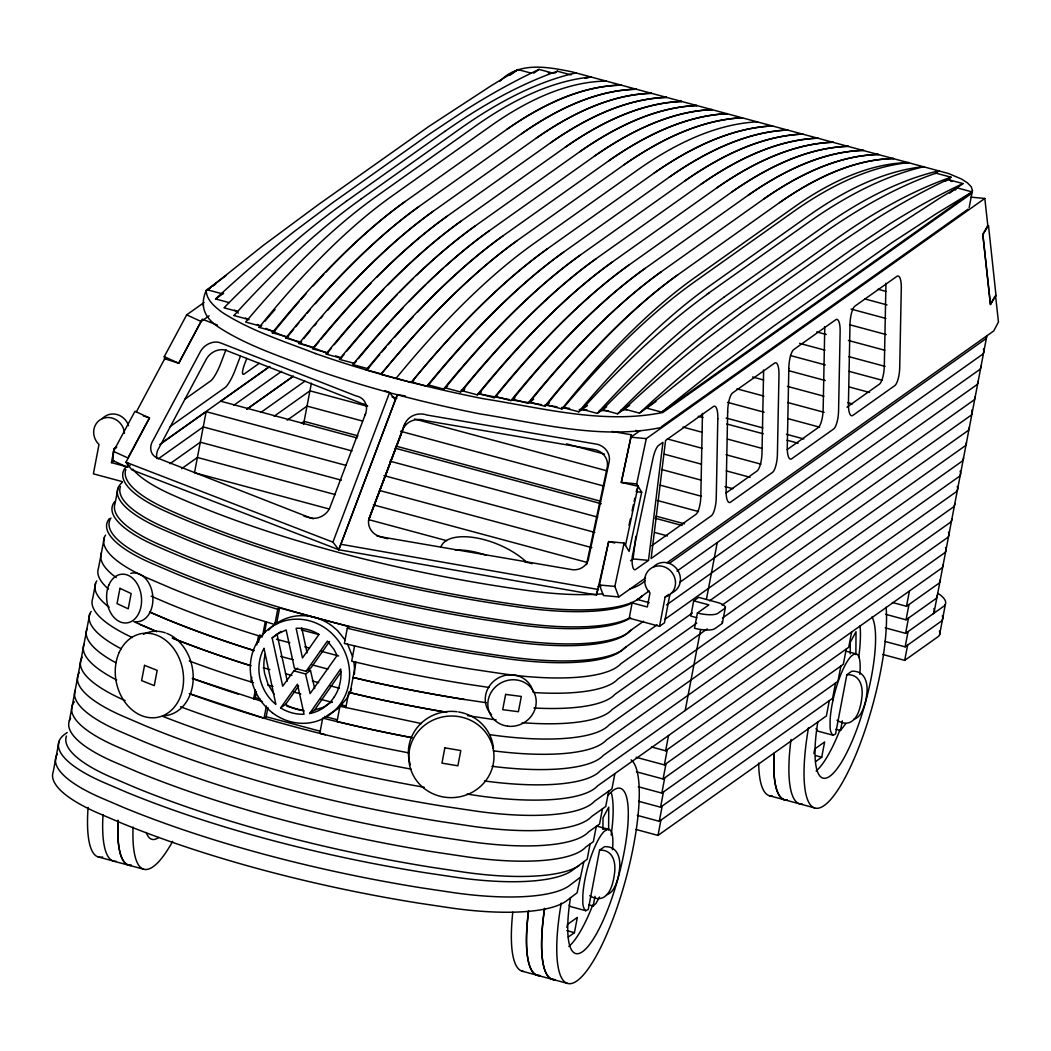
<?xml version="1.0" encoding="UTF-8"?>
<svg xmlns="http://www.w3.org/2000/svg" width="1051" height="1051" viewBox="0 0 1051 1051"><rect width="100%" height="100%" fill="white"/><g stroke="black" fill="none" stroke-linecap="round" stroke-linejoin="round"><path stroke-width="1.5" d="M602.932 829.292L602.998 817.823L608.726 807.155L608.608 830.106M850.22 653.84L850.285 642.371L856.013 631.704L855.895 654.642M113.495 451.339L127.907 457.973L149.387 417.917L134.975 411.283L113.495 451.339L113.035 460.653L127.447 467.301L130.127 465.396M127.447 467.301L127.67 462.637M635.855 536.299L633.083 558.935L648.506 560.38L662.945 442.34L658.254 445.663A24.344 7.107 -84.7 0 0 652.513 460.601L632.308 556.373A12.717 3.718 -84.7 0 0 635.224 569.747L648.533 560.354M126.58 466.723L111.445 462.637L114.139 448.554L116.595 446.806M59.04 741.27L53.22 771.815A139.862 39.018 10.8 0 0 97.323 812.751L121.377 823.051A441.446 123.164 10.8 0 0 418.758 903.151L450.616 907.906A139.862 39.018 10.8 0 0 565.858 901.351L577.091 892.811L583.883 861.597M69.366 720.75L89.755 613.876L91.174 611.419M95.588 583.331L92.672 598.61A139.862 39.018 10.8 0 0 132.373 637.563M104.325 537.534L98.492 568.065A139.862 39.018 10.8 0 0 108.516 589.072M117.988 488.229L115.084 503.495A139.862 39.018 10.8 0 0 159.187 544.431L183.229 554.731A441.446 123.164 10.8 0 0 480.609 634.83L512.468 639.586A139.862 39.018 10.8 0 0 631.533 629.759M659.962 427.744C600.095 439.883 539.137 423.198 480.123 413.923A382.354 106.677 10.8 0 1 312.581 368.796C280.775 356.447 247.524 345.963 218.726 327.255C205.037 318.282 199.27 306.537 206.193 290.378L226.385 275.323M351.98 450.932L206.154 411.65L194.501 472.727L329.239 509.026M256.799 644.894L258.546 635.724M251.846 677.304L250.966 681.889L252.398 680.877M258.467 642.384L259.925 634.751M262.684 635.382L265.299 621.64M303.542 424.42L311.398 383.195M264.497 632.768L266.534 622.074M255.393 689.706L253.646 698.862L255.288 697.706L256.444 691.597M105.586 535.051A139.862 39.018 10.8 0 0 148.427 578.47L172.469 588.77A441.446 123.164 10.8 0 0 252.976 617.857L274.81 624.544L277.727 609.278L279.605 607.938L349.392 626.738L347.29 628.235L344.373 643.501L374.222 650.516A441.446 123.164 10.8 0 0 469.85 668.87L501.708 673.625A139.862 39.018 10.8 0 0 620.786 663.798L692.333 613.022M279.605 607.938L276.689 623.204L274.81 624.544M189.469 693.647L264.051 718.214L266.389 705.996M264.051 718.214L266.192 716.703L267.939 707.533M341.798 704.958L339.946 706.272L337.029 721.538L359.652 726.858A441.446 123.164 10.8 0 0 412.11 737.684M354.594 645.905L351.678 661.171L371.305 665.782A441.446 123.164 10.8 0 0 466.946 684.135L489.096 687.446M345.818 707.651L348.735 692.386L350.39 691.216M355.961 662.183L350.128 692.714L366.72 696.603A437.137 121.955 10.8 0 0 445.598 712.131M566.896 927.468L567.474 924.42L577.341 917.418L574.424 932.684L568.263 937.058M120.458 486.482A139.862 39.018 10.8 0 0 164.56 527.418A441.446 123.164 10.8 0 0 517.841 622.573A139.862 39.018 10.8 0 0 627.867 618.908L629.221 618.159L632.137 602.893L630.784 603.642A139.862 39.018 10.8 0 1 520.757 607.307A441.446 123.164 10.8 0 1 167.477 512.152A139.862 39.018 10.8 0 1 125.503 467.537L126.422 466.67M590.071 844.006L587.167 859.271L571.678 870.806A139.862 39.018 10.8 0 1 456.436 877.375L424.578 872.619A441.446 123.164 10.8 0 1 127.197 792.52L103.156 782.22A139.862 39.018 10.8 0 1 64.742 734.268L67.211 732.508M596.272 826.401L593.355 841.667L585.827 847.014A139.862 39.018 10.8 0 1 466.762 856.841L434.904 852.085A441.446 123.164 10.8 0 1 137.523 771.986L113.482 761.686A139.862 39.018 10.8 0 1 70.627 718.267M602.473 808.81L599.556 824.076L588.744 831.748A139.862 39.018 10.8 0 1 469.679 841.575L437.82 836.819A441.446 123.164 10.8 0 1 140.44 756.72L116.385 746.42A139.862 39.018 10.8 0 1 74.411 701.805M608.66 791.206L605.744 806.472L591.66 816.482A139.862 39.018 10.8 0 1 472.582 826.309L440.724 821.554A441.446 123.164 10.8 0 1 143.343 741.454L119.302 731.154A139.862 39.018 10.8 0 1 75.199 690.218M606.427 894.821C613.311 892.877 615.794 884.929 617.752 878.833A58.409 54.179 54.6 0 0 619.381 870.281C621.023 859.784 618.395 845.897 604.496 846.686L599.556 850.193L588.258 909.47L585.827 910.705L570.273 906.501L569.143 905.082M614.861 773.615L611.945 788.881L594.564 801.204A139.862 39.018 10.8 0 1 475.499 811.044L443.64 806.288A441.446 123.164 10.8 0 1 146.26 726.188L122.218 715.889A139.862 39.018 10.8 0 1 79.364 672.456M588.639 904.753L593.184 905.975L595.024 896.306M629.26 618.172L659.542 626.33L665.138 596.981A16.185 15.016 54.6 0 0 673.56 575.028A16.185 15.016 54.6 0 0 650.372 568.775A16.185 15.016 54.6 0 0 650.004 592.895L647.311 606.979L630.666 602.499M669.776 595.024L664.468 622.823L659.542 626.33M721.984 621.535A14.097 3.928 10.8 0 1 721.761 623.755L714.89 628.629A17.341 4.835 10.8 0 1 694.488 628.288L697.404 613.022A17.341 4.835 10.8 0 0 717.807 613.364L724.678 608.49A14.097 3.928 10.8 0 0 719.278 602.985L698.652 597.323L693.713 600.817L690.809 616.083L696.866 617.712M651.515 746.985L665.638 750.782L668.554 735.516M636.131 757.285L664.363 764.892L667.28 749.613M636.433 771.802L663.089 778.988L666.006 763.722M638.299 786.752L661.828 793.098L664.731 777.832M638.588 801.282L660.553 807.194L663.47 791.928M637.313 815.392L659.279 821.304L662.196 806.038M636.052 829.489L658.005 835.4L660.921 820.135M685.199 710.502L700.636 629.575M706.469 599.044L717.242 542.552M722.444 622.744L725.361 607.478M813.894 753.541L814.761 748.956L824.628 741.953L821.724 757.232L815.55 761.607M829.305 700.662L826.388 715.941L658.005 835.4M835.492 683.071L832.589 698.337L659.279 821.304M840.866 666.058L837.962 681.324L660.553 807.194M846.239 649.045L843.336 664.311L661.828 793.098M851.625 632.032L848.709 647.298L663.089 778.988M853.714 719.37C860.611 717.413 863.081 709.478 865.039 703.369A58.409 54.179 54.6 0 0 866.668 694.829C868.31 684.319 865.682 670.446 851.783 671.234L846.843 674.729L835.545 734.018L833.115 735.253L817.98 731.181L815.996 728.593M835.926 729.289L840.472 730.524L842.324 720.855M499.816 81.334C518.668 61.181 548.096 66.988 571.915 71.836L948.37 173.468L961.35 178.946L967.511 182.9L971.295 186.855L972.464 190.586L969.14 207.559M892.391 602.486L906.501 606.282L909.417 591.017M885.665 614.31L906.054 619.814L908.97 604.535M885.205 627.841L905.607 633.333L908.511 618.067M884.758 641.36L905.147 646.851L908.064 631.585M882.735 654.458L904.701 660.37L907.617 645.104M934.116 612.194L986.547 337.371M939.594 634.712L945.414 604.167M833.036 699.979L832.182 704.131A43.958 10.93 -74.9 0 0 830.106 720.303C830.316 725.137 829.016 731.798 833.115 735.253M645.603 577.945L618.829 596.942L603.419 595.51L599.438 584.987L608.66 541.607L624.071 543.039L629.089 551.447L641.675 492.236L636.696 483.88L646.312 438.622L984.813 198.442L987.782 225.282L982.816 234.662L990.528 304.567L994.785 296.513M640.269 430.542L630.902 437.19L621.286 482.422L638.088 486.271L625.476 545.443M618.829 596.942L614.848 586.419L624.071 543.039M143.343 415.933L149.597 417.917L125.949 462.256L131.822 469.85L338.79 549.739L596.521 595.024L597.888 588.626M596.521 595.024L608.674 541.567L614.782 542.973M612.076 431.449L631.441 434.786L621.286 482.409L636.696 483.88M629.01 525.342L630.377 518.944M632.085 510.957L633.451 504.559M634.134 501.366L634.817 498.161M203.277 305.644L203.474 304.79M956.515 187.722L955.477 190.047M972.464 190.586L970.966 193.883L662.866 412.478C603.011 424.617 542.053 407.933 483.026 398.657A382.59 106.742 10.8 0 1 315.313 353.478M404.701 424.223L368.756 519.43A15.437 14.399 19.3 0 0 382.446 537.1L570.719 569.419A15.45 14.412 19.3 0 0 588.81 557.201L609.186 461.639A15.476 14.438 19.3 0 0 595.483 443.969L426.969 415.04A18.025 16.816 19.3 0 0 404.701 424.223L368.756 519.43M125.949 462.256L332.917 542.145L338.79 549.739L397.357 394.611L405.423 395.991M338.764 549.726L397.357 394.611M630.482 437.531L631.441 434.786M636.17 491.763L638.088 486.271M365.577 413.674L329.423 508.829A15.437 12.428 -37.7 0 1 308.652 517.223L157.965 458.249A15.45 12.441 -37.7 0 1 153.315 439.896L200.426 351.546A15.476 12.454 -37.7 0 1 221.209 343.151L356.066 395.951A18.025 14.517 -37.7 0 1 365.577 413.674L364.658 415.841M332.917 542.145L389.606 392.522L385.034 390.736M368.559 520.35L402.06 431.922A18.025 16.816 19.3 0 1 425.051 420.545L593.565 449.46A15.476 14.438 19.3 0 1 607.268 467.13L586.892 562.692A15.45 14.412 19.3 0 1 586.55 564.663M225.965 349.72L220.776 363.318A15.45 3.048 -65.3 0 1 210.397 381.119L185.094 399.065M240.377 356.368L235.188 369.952A15.45 3.048 -65.3 0 1 224.809 387.766L170.223 426.496M246.788 358.417L245.054 362.95A15.437 3.035 -65.3 0 0 244.515 373.775L259.229 363.344M599.569 896.976L595.825 903.624L593.184 905.975M136.288 412.031L164.692 358.759L178.775 363.212L202.265 319.176L217.491 325.14M164.692 359.547L164.284 356.631L186.684 314.853L204.078 302.504M209.123 315.799L201.096 321.488L178.696 363.278L164.284 356.631M845.819 723.6L840.472 730.524M334.1 697.194C328.49 705.536 319.609 711.75 309.651 713.498L340.642 669.027L340.892 670.945A45.167 41.895 54.6 0 1 334.1 697.194M309.651 713.498L314.591 710.003L341.023 672.062M306.077 671.326L327.373 641.071L334.034 649.479L337.095 655.469L310.098 693.568L305.565 673.98L293.886 670.84L282.693 686.185L272.156 637.97L277.096 634.134L286.161 629.969L294.398 668.186L306.077 671.326L311.004 667.832L329.528 641.517M280.67 707.862L297.472 684.214L304.054 714.168L302.701 714.26A42.027 38.979 54.6 0 1 281.865 708.65L280.67 707.862L285.609 704.367L298.668 685.961M268.622 630.035C275.533 622.547 285.084 617.738 295.108 616.149A50.96 47.269 54.6 0 1 332.418 626.199L337.581 630.653L345.359 640.256M272.156 637.97L280.972 631.428M637.458 599.504L649.176 590.846M580.007 877.546L568.762 886.085A139.862 39.018 10.8 0 1 453.52 892.641L421.661 887.885A441.446 123.164 10.8 0 1 124.281 807.785L100.239 797.486A139.862 39.018 10.8 0 1 57.398 754.053M222.681 293.912L207.546 289.84L263.197 245.461L318.768 204.328L428.729 126.527L491.632 85.433L517.972 69.576L531.596 73.255M661.71 412.163L717.36 367.797L772.932 326.664L891.971 242.663L936.927 213.3L972.136 191.913L957.001 187.84L939.489 198.284L867.745 244.791L757.797 322.578L702.226 363.712L646.575 408.09L661.71 412.163L972.136 191.913M718.043 345.753L756.773 316.719L852.348 248.916L890.092 223.705A4388.253 1090.662 -74.9 0 1 962.979 183.57L947.831 179.511A4388.253 1090.662 -74.9 0 0 874.957 219.646M331.985 701.687L323.091 707.376L314.591 710.003M207.546 289.84L210.226 287.935M212.906 286.043L215.573 284.138M509.945 75.278L517.972 69.576M346.265 201.293L444.77 131.401M229.21 302.622L215.586 298.957L223.613 293.255M533.737 73.215L539.084 69.419L552.721 73.084M360.703 199.27L461.731 127.591A2496.164 620.405 -74.9 0 1 575.948 72.861M554.757 73.123L557.424 71.232L571.048 74.897M261.765 325.455L259.098 327.36L274.232 331.433A1866.747 463.964 -74.9 0 1 298.957 301.86M287.435 336.885L272.301 332.812L274.968 330.907M300.901 342.153L285.754 338.08L288.434 336.175M111.445 462.637L113.915 460.89M459.944 221.945L565.701 146.904M318.913 341.72A1925.563 478.586 -74.9 0 0 314.091 347.618L298.957 343.532L301.624 341.641M162.261 442.602L269.371 366.589M159.818 444.52L206.154 411.65M269.897 366.431L220.841 401.232L357.156 437.965M158.228 458.853L203.237 426.929L345.897 465.357M233.834 405.226L281.563 371.358M169.999 463.714L200.334 442.195L341.404 480.202M181.626 468.667L197.417 457.461L335.322 494.614M261.147 412.242L304.895 381.198M274.14 416.222L309.94 390.827L367.009 406.198M287.146 420.203L307.037 406.093L362.516 421.044M517.25 240.561A2016.002 501.064 -74.9 0 0 381.408 373.946L366.274 369.86L368.954 367.968M301.466 423.251L304.12 421.359L358.01 435.876M578.878 256.102L685.646 180.352A1964.95 488.373 -74.9 0 1 803.017 134.081A1982.987 492.853 -74.9 0 0 685.055 180.772M623.729 165.007A2006.845 498.791 -74.9 0 1 742.466 117.765A2001.104 497.359 -74.9 0 0 623.913 164.876L516.908 240.797A2021.796 502.496 -74.9 0 0 380.882 374.314L411.164 382.472L413.831 380.567M547.518 248.719A2016.002 501.064 -74.9 0 0 411.69 382.091L426.824 386.177L429.504 384.272M563.743 252.017A1997.741 496.519 -74.9 0 0 428.506 384.981L443.64 389.067L447.647 386.216M579.968 255.327A1979.572 492.013 -74.9 0 0 445.322 387.885L460.456 391.957L464.805 388.87M596.193 258.638A1961.481 487.506 -74.9 0 0 462.125 390.775L477.272 394.848L481.279 391.997M660.159 272.524L764.366 198.586A1873.276 465.593 -74.9 0 1 878.702 154.484A1890.867 469.955 -74.9 0 0 763.788 198.994M612.418 261.935A1943.483 483.04 -74.9 0 0 478.941 393.665L494.088 397.725L496.755 395.833M628.629 265.246A1925.563 478.586 -74.9 0 0 495.757 396.555L510.904 400.615L514.911 397.777M645.025 268.439A1904.911 473.449 -74.9 0 0 512.835 399.249L527.983 403.321L533.658 399.288M661.25 271.736A1887.189 469.048 -74.9 0 0 529.651 402.139L544.786 406.212L549.397 402.94M706.679 294.49L809.927 221.38A2496.164 620.405 -74.9 0 1 924.144 166.649A2051.342 509.84 -74.9 0 0 810.15 214.64L708.098 287.028A2066.686 513.663 -74.9 0 0 578.681 411.782L563.546 407.722A2066.686 513.663 -74.9 0 1 692.964 282.982L795.016 210.542A2051.342 509.84 -74.9 0 1 908.997 162.603A1852.992 460.548 -74.9 0 0 795.331 206.246L692.78 279.027A1866.747 463.964 -74.9 0 0 561.865 408.931L546.73 404.832A1866.747 463.964 -74.9 0 1 677.645 274.928M561.865 408.905L564.545 407.013M724.034 297.131L825.061 225.453A2496.164 620.405 -74.9 0 1 939.279 170.722L935.259 173.625M578.681 411.795L587.496 405.541M739.865 307.312L838.37 237.421A3147.981 782.404 -74.9 0 1 951.05 177.185L935.902 173.165A3147.981 782.404 -74.9 0 0 823.209 233.427L724.73 303.227A3171.971 788.368 -74.9 0 0 602.473 409.693L617.594 413.831L629.68 405.252M582.162 409.338L597.296 413.411L606.65 406.776M945.164 181.416L951.037 177.251M874.957 219.62L837.2 244.83L741.638 312.646L702.896 341.68A4422.214 1099.11 -74.9 0 0 624.333 409.023L639.468 413.122L655.942 401.443M949.605 193.082L962.979 183.597M293.886 670.84L297.591 668.213M305.565 673.98L310.505 670.485L314.683 688.563M661.289 426.798L968.063 209.149M630.534 560.748L633.188 558.869M651.673 545.745L695.617 514.57A15.45 4.519 -84.7 0 0 700.846 495.363L702.396 417.47A15.476 4.519 -84.7 0 0 702.357 413.424M726.018 492.998L756.773 471.176A15.45 4.519 -84.7 0 0 762.014 451.969L763.552 374.077A15.476 4.519 -84.7 0 0 763.512 370.018M787.186 449.605L817.928 427.783A15.45 4.519 -84.7 0 0 823.169 408.576L824.707 330.684A15.476 4.519 -84.7 0 0 824.667 326.625M847.001 407.157L879.096 384.39A15.45 4.519 -84.7 0 0 884.325 365.183L885.875 287.278A15.476 4.519 -84.7 0 0 885.835 283.231M667.03 562.745L993.734 330.934L998.45 322.013L995.494 295.173M669.237 563.415L985.549 338.974A54.205 15.121 10.8 0 0 986.797 335.611M677.002 571.1L982.646 354.24A54.205 15.121 10.8 0 0 983.421 348.998M679.629 582.438L979.729 369.518A54.205 15.121 10.8 0 0 980.977 366.155M665.138 596.981L668.83 594.354M643.514 621.259L629.076 631.506A139.862 39.018 10.8 0 1 509.998 641.346A441.446 123.164 10.8 0 1 156.717 546.178A139.862 39.018 10.8 0 1 114.743 501.577M666.518 604.942L976.813 384.771A54.205 15.121 10.8 0 0 978.061 381.408M657.111 624.82L623.69 648.533A139.862 39.018 10.8 0 1 504.625 658.36L472.766 653.604A441.446 123.164 10.8 0 1 377.125 635.251L347.29 628.235M664.679 619.446L973.909 400.05A54.205 15.121 10.8 0 0 975.157 396.687M709.596 600.778L970.993 415.316A54.205 15.121 10.8 0 0 971.768 410.074M697.404 613.022L708.86 604.89L693.713 600.817M696.734 623.112L617.87 679.064A139.862 39.018 10.8 0 1 533.947 692.556M722.129 605.087L968.076 430.582A54.205 15.121 10.8 0 0 969.324 427.218M707.192 628.892L614.953 694.33A139.862 39.018 10.8 0 1 533.961 707.993M722.431 618.067L965.16 445.847A54.205 15.121 10.8 0 0 966.421 442.484M665.638 750.782L944.783 552.721A54.205 15.121 10.8 0 0 945.558 547.479M664.363 764.892L941.867 568A54.205 15.121 10.8 0 0 943.115 564.637M906.501 606.282L938.95 583.266A54.205 15.121 10.8 0 0 940.198 579.902M906.054 619.814L936.047 598.531A54.205 15.121 10.8 0 0 937.295 595.168M905.607 633.333L944.429 605.783A54.205 15.121 10.8 0 0 939.502 594.406L937.728 593.263M905.147 646.851L941.512 621.049A54.205 15.121 10.8 0 0 942.287 615.807M904.701 660.37L938.609 636.315A54.205 15.121 10.8 0 0 939.384 631.073M326.927 715.731L337.699 708.847L346.239 699.165A54.652 50.684 54.6 0 0 349.471 693.476M598.098 586.511L600.922 586.261M620.983 410.1L627.092 409.614M599.306 410.586L608.135 410.665M548.228 72.795L550.54 72.874M549.791 72.847L553.496 73.136M579.298 409.43L587.141 410.074M970.94 197.154L984.813 198.442M630.902 437.19L646.312 438.622M637.051 491.802L641.675 492.236M599.438 584.987L614.848 586.419M569.642 408.419L561.668 407.42M541.528 404.648L512.047 399.997M544.654 405.082L557.017 406.79M486.179 702.712L464.03 699.401A441.446 123.164 10.8 0 1 368.389 681.061L353.044 677.448L369.624 681.337A437.137 121.955 10.8 0 0 464.345 699.467M467.511 715.639L492.972 719.436A139.862 39.018 10.8 0 0 496.098 719.869M467.091 794.083L478.415 795.778A139.862 39.018 10.8 0 0 597.48 785.938L947.687 537.455A54.205 15.121 10.8 0 0 948.462 532.213M340.682 544.234L598.453 589.519M508.934 399.498L478.1 393.744M421.425 723.561L339.946 706.272M461.284 390.249L464.332 390.893M348.735 692.386L365.485 696.327A441.446 123.164 10.8 0 0 446.728 712.302M325.35 734.741L319.806 733.322L322.71 718.043L328.267 719.475A441.302 123.125 10.8 0 0 412.018 737.671M877.992 289.235L885.888 291.363M864.789 298.918L886.991 304.895M851.06 309.073L885.901 318.453M849.733 324.759L886.216 334.586M816.732 331.932L826.244 334.481M848.407 340.458L884.824 350.272M799.575 343.362L824.904 350.18M848.656 356.578L885.073 366.392M790.418 355.54L825.298 364.933M849.063 371.345L882.354 380.304M788.749 370.688L825.219 380.515M848.985 386.913L869.597 392.47M752.555 376.994L763.657 379.976M787.435 386.387L823.892 396.201M847.658 402.612L852.414 403.886M736.961 388.844L763.906 396.096M787.685 402.507L824.142 412.32M727.528 402.349L764.169 412.228M787.725 418.574L819.649 427.166M726.188 418.048L762.842 427.915M786.398 434.26L803.818 438.95M698.232 416.301L702.988 417.575M726.767 423.987L763.223 433.8M787.002 440.211L798.09 443.194M683.005 427.1L702.015 432.224M727.384 439.055L762.251 448.449M237.618 311.477L223.994 307.812A3171.971 788.368 -74.9 0 1 346.239 201.372M233.966 315.55L249.1 319.622M260.766 326.165L245.632 322.092A2066.686 513.663 -74.9 0 1 375.049 197.338L477.101 124.911A2051.342 509.84 -74.9 0 1 591.082 76.973M529.494 401.81L532.673 402.664M635.697 430.424L638.877 431.265M667.411 438.963L702.278 448.343M726.057 454.755L760.924 464.148M664.495 454.229L700.951 464.043M726.307 470.874L750.086 477.285M392.102 396.91L396.871 398.184M566.476 443.877L604.522 454.124M661.578 469.495L701.214 480.162M724.98 486.574L732.915 488.702M414.554 419.007L606.361 470.664M660.251 485.181L701.464 496.282M400.549 431.291L603.445 485.943M657.335 500.46L698.56 511.561M396.056 446.123L600.541 501.209M656.008 516.146L684.543 523.832M395.202 448.212L601.264 503.718M655.167 518.235L682.112 525.487M390.026 461.179L597.677 517.118M654.747 532.489L667.424 535.905M383.943 475.604L594.774 532.384M379.45 490.436L591.858 547.65M373.368 504.861L587.364 562.495M368.862 519.693L446.544 540.621M524.213 561.536L532.134 563.678M845.687 651.081L856.276 653.932M637.103 599.398L649.216 602.67M303.949 516.186L313.434 518.747M376.705 535.787L387.78 538.769M846.843 674.729C860.756 673.941 863.383 687.827 861.741 698.324A58.409 54.179 54.6 0 1 860.112 706.876C857.393 718.267 849.97 728.343 837.003 720.237M122.152 481.581L93.394 473.83L98.991 444.481A16.185 15.016 54.6 0 1 102.183 418.705A16.185 15.016 54.6 0 1 124.465 433.288M815.668 755.59L821.724 757.232M274.679 622.665L277.819 623.519M301.374 629.864L318.65 634.515M276.479 639.205L289.853 642.805M304.751 646.825L309.454 648.086M320.45 651.055L338.658 655.955M280.63 656.376L293.229 659.765M312.134 664.863L327.873 669.106M307.575 669.697L310.505 670.485M769.306 795.686L814.709 807.917M263.236 667.74L269.844 669.526M285.412 673.717L291.902 675.465M312.357 680.969L318.689 682.677M329.791 685.672L339.289 688.234M267.663 684.989L272.997 686.421M293.597 691.978L300.783 693.91M320.529 699.23L332.339 702.41M341.128 704.774L345.884 706.062M255.288 697.706L260.017 698.981M286.831 706.206L304.186 710.883M324.693 716.401L337.305 719.804M266.192 716.703L320.476 731.312M596.876 826.139L608.989 829.397M602.551 828.477L607.097 829.699M599.556 850.193C613.456 849.392 616.096 863.278 614.454 873.788A58.409 54.179 54.6 0 1 612.812 882.328C610.106 893.731 602.683 903.794 589.716 895.688M566.857 930.647L574.424 932.684M98.19 856.933L113.324 861.019M143.593 869.164L113.298 861.084M522.019 971.137L552.287 979.335M552.3 979.296L567.435 983.368M277.727 609.278L255.879 602.591A441.446 123.164 10.8 0 1 175.386 573.504L151.344 563.205A139.862 39.018 10.8 0 1 109.37 518.59M262.395 636.906L250.059 633.136A441.446 123.164 10.8 0 1 169.566 604.036L151.213 596.18M251.123 665.769L244.239 663.667A441.446 123.164 10.8 0 1 172.587 638.154M253.514 682.664L241.323 678.933A441.446 123.164 10.8 0 1 189.272 660.974M238.406 694.199A441.446 123.164 10.8 0 1 192.254 678.42L262.448 701.569M249.993 665.428L243.175 663.339A437.426 122.034 10.8 0 1 172.246 638.036M585.827 910.705C581.729 907.263 583.029 900.589 582.819 895.754A43.958 10.93 -74.9 0 1 584.895 879.582L585.735 875.444A42.421 10.536 -74.9 0 1 604.115 831.499L606.769 829.594A42.421 10.536 -74.9 0 1 612.47 849.72M328.083 353.359L303.647 344.36M335.597 355.921L341.614 357.957M315.497 353.53C283.678 341.181 250.44 330.697 221.63 311.989C214.667 306.603 206.416 299.955 206.193 290.378M302.123 343.795L274.666 332.352M149.728 612.05L166.649 619.302A441.446 123.164 10.8 0 0 247.143 648.401L254.224 650.569L246.079 648.06A437.426 122.034 10.8 0 1 166.4 619.223L149.649 612.024M133.858 621.627A139.862 39.018 10.8 0 0 139.691 624.268L156.783 631.598M139.691 624.268L156.599 631.533M265.85 328.398L273.194 331.696M186.684 314.853L201.096 321.488M257.35 324.47L259.965 325.757M245.369 318.006L248.075 319.57M948.895 179.642L951.155 180.956M285.609 704.367L286.792 705.155A42.027 38.979 54.6 0 0 302.268 710.437M950.761 180.68L951.97 181.534M234.701 310.084L238.314 313.067M272.419 712.788C261.476 704.38 253.869 691.939 251.242 678.407A54.652 50.684 54.6 0 1 258.599 639.836C265.732 629.076 277.398 621.548 290.181 619.656A50.96 47.269 54.6 0 1 327.492 629.694C338.422 638.115 346.029 650.556 348.656 664.087A54.652 50.684 54.6 0 1 341.299 702.659C334.165 713.419 322.499 720.933 309.717 722.838A50.96 47.269 54.6 0 1 272.406 712.788M389.606 392.522L395.478 400.116M274.075 694.172L268.11 684.49L264.655 673.665A45.167 41.895 54.6 0 1 265.233 654.208M347.447 643.816L352.571 656.586M277.096 634.476L287.278 681.127M301.742 627.933L307.076 652.907M156.927 458.512A15.45 12.441 -37.7 0 1 159.187 447.49L206.298 359.14A15.476 12.454 -37.7 0 1 227.082 350.745L361.938 403.545A18.025 14.517 -37.7 0 1 367.679 406.014M757.6 121.85A2006.845 498.791 -74.9 0 0 638.863 169.093L532.042 244.883A2021.796 502.496 -74.9 0 0 396.017 378.399M653.998 173.165A2006.845 498.791 -74.9 0 1 772.735 125.923A2001.104 497.359 -74.9 0 0 654.182 173.034L547.177 248.956A2021.796 502.496 -74.9 0 0 411.164 382.472M700.781 184.424A1964.95 488.373 -74.9 0 1 818.151 138.167A1947.004 483.907 -74.9 0 0 701.372 184.004L595.102 259.413A1979.572 492.013 -74.9 0 0 460.456 391.957M603.287 81.361A2051.342 509.84 -74.9 0 1 606.217 81.045M606.204 81.085A1852.992 460.548 -74.9 0 0 492.551 124.688L390 197.47A1866.747 463.964 -74.9 0 0 259.098 327.373M585.118 78.391A2496.164 620.405 -74.9 0 1 591.082 76.933M264.852 321.33A2066.686 513.663 -74.9 0 1 275.007 309.559M507.016 129.26A1873.276 465.593 -74.9 0 1 621.351 85.157A1852.992 460.548 -74.9 0 0 507.699 128.774L403.886 202.436A1887.189 469.048 -74.9 0 0 272.288 332.825M521.559 133.753A1890.867 469.955 -74.9 0 1 636.486 89.23A1873.276 465.593 -74.9 0 0 522.15 133.332L417.943 207.283A1904.911 473.449 -74.9 0 0 285.754 338.094M287.435 336.898A1887.189 469.048 -74.9 0 1 293.676 329.239M295.751 326.716A1887.189 469.048 -74.9 0 1 298.865 322.972M300.941 320.502A1887.189 469.048 -74.9 0 1 305.066 315.615M307.128 313.185A1887.189 469.048 -74.9 0 1 310.229 309.598M315.366 303.7A1887.189 469.048 -74.9 0 1 419.034 206.495M301.006 299.509A1866.747 463.964 -74.9 0 1 306.104 293.715M313.211 285.793A1866.747 463.964 -74.9 0 1 323.721 274.456M325.928 272.117A1866.747 463.964 -74.9 0 1 405.147 201.529M669.329 177.107A2001.104 497.359 -74.9 0 1 787.882 130.009A1982.987 492.853 -74.9 0 0 669.921 176.686L562.666 252.792A2016.002 501.064 -74.9 0 0 426.824 386.177M639.481 413.109A4422.214 1099.11 -74.9 0 1 718.03 345.779M444.744 131.48A3147.981 782.404 -74.9 0 1 557.45 71.166M233.979 315.497A2515.043 625.095 -74.9 0 1 360.69 199.348M779.514 202.646A1873.276 465.593 -74.9 0 1 893.849 158.556A1852.992 460.548 -74.9 0 0 780.197 202.16L676.384 275.835A1887.189 469.048 -74.9 0 0 544.786 406.225M747.957 195.407A1911.362 475.052 -74.9 0 1 863.567 150.398A1890.867 469.955 -74.9 0 0 748.64 194.921L643.777 269.345A1925.563 478.586 -74.9 0 0 510.891 400.628M732.232 191.742A1929.137 479.466 -74.9 0 1 848.433 146.325A1911.362 475.052 -74.9 0 0 732.823 191.321L627.552 266.034A1943.483 483.04 -74.9 0 0 494.088 397.738M716.506 188.09A1947.004 483.907 -74.9 0 1 833.285 142.24A1929.137 479.466 -74.9 0 0 717.097 187.669L611.327 262.724A1961.481 487.506 -74.9 0 0 477.272 394.848M527.97 403.334A1904.911 473.449 -74.9 0 1 660.173 272.511M597.296 413.358A2515.043 625.095 -74.9 0 1 724.021 297.21M582.162 409.286A2515.043 625.095 -74.9 0 1 708.886 293.124M617.607 413.766A3171.971 788.368 -74.9 0 1 739.851 307.391M536.023 138.312A1911.362 475.052 -74.9 0 1 651.633 93.316A1890.867 469.955 -74.9 0 0 536.706 137.826L431.83 212.249A1925.563 478.586 -74.9 0 0 298.957 343.546M303.778 338.619A1904.911 473.449 -74.9 0 1 310.465 330.5M314.459 325.731A1904.911 473.449 -74.9 0 1 316.535 323.261M320.686 318.4A1904.911 473.449 -74.9 0 1 322.749 315.983M327.912 310.045A1904.911 473.449 -74.9 0 1 433.091 211.343M550.566 142.818A1929.137 479.466 -74.9 0 1 666.768 97.388A1911.362 475.052 -74.9 0 0 551.158 142.397L445.887 217.097A1943.483 483.04 -74.9 0 0 312.423 348.801L327.557 352.873A1943.483 483.04 -74.9 0 1 331.433 348.144M565.714 146.89A1929.137 479.466 -74.9 0 1 681.902 101.461A1947.004 483.907 -74.9 0 0 565.123 147.311M334.323 344.636A1943.483 483.04 -74.9 0 1 383.602 289.353M388.095 284.755A1943.483 483.04 -74.9 0 1 461.021 221.17M579.666 151.804A1964.95 488.373 -74.9 0 1 697.049 105.534A1947.004 483.907 -74.9 0 0 580.257 151.383L474.001 226.793A1979.572 492.013 -74.9 0 0 339.342 359.337L354.489 363.41A1979.572 492.013 -74.9 0 1 356.434 361.019M459.944 221.932A1961.481 487.506 -74.9 0 0 325.889 354.069L341.023 358.141A1961.481 487.506 -74.9 0 1 343.94 354.581M346.843 351.047A1961.481 487.506 -74.9 0 1 397.304 294.451M399.564 292.139A1961.481 487.506 -74.9 0 1 413.03 278.699M416.367 275.467A1961.481 487.506 -74.9 0 1 475.078 226.018M320.831 339.381A1925.563 478.586 -74.9 0 1 371.016 283.1M376.6 277.411A1925.563 478.586 -74.9 0 1 446.964 216.322M539.097 69.392A4388.253 1090.662 -74.9 0 0 466.21 109.554L428.453 134.738L332.891 202.541L294.162 231.575A4422.214 1099.11 -74.9 0 0 215.586 298.931M594.222 156.297A1982.987 492.853 -74.9 0 1 712.184 109.619M608.765 160.803A2001.104 497.359 -74.9 0 1 727.318 113.692A1982.987 492.853 -74.9 0 0 609.357 160.383L502.102 236.475A2016.002 501.064 -74.9 0 0 366.274 369.86M712.184 109.619A1964.95 488.373 -74.9 0 0 594.813 155.89L488.058 231.64A1997.741 496.519 -74.9 0 0 352.808 364.605L367.955 368.678A1997.741 496.519 -74.9 0 1 379.687 354.542M381.802 352.032A1997.741 496.519 -74.9 0 1 386.045 347.066M388.174 344.61A1997.741 496.519 -74.9 0 1 391.34 340.958M394.506 337.345A1997.741 496.519 -74.9 0 1 400.825 330.237M402.927 327.912A1997.741 496.519 -74.9 0 1 413.385 316.522M417.549 312.108A1997.741 496.519 -74.9 0 1 503.193 235.713M443.64 389.067A1997.741 496.519 -74.9 0 1 578.891 256.102M358.391 358.654A1979.572 492.013 -74.9 0 1 389.317 322.749M390.355 321.593A1979.572 492.013 -74.9 0 1 402.848 308.074M409.049 301.571A1979.572 492.013 -74.9 0 1 425.668 284.834M427.915 282.653A1979.572 492.013 -74.9 0 1 443.509 268.031M445.729 266.034A1979.572 492.013 -74.9 0 1 489.135 230.865M455.254 550.054A51.998 23.845 22.7 0 1 486.061 555.204M440.921 546.914A51.998 23.845 22.7 0 1 476.642 537.981A51.998 23.845 22.7 0 1 526.985 562.535M353.832 661.933A54.652 50.684 54.6 0 1 354.463 674.177M351.52 688.589A54.652 50.684 54.6 0 1 350.022 692.281M116.582 447.608A16.185 15.016 54.6 0 1 114.139 448.554M102.367 418.626A16.185 15.016 54.6 0 1 128.59 425.694M130.771 573.373A24.488 17.394 83.8 0 1 152.75 595.812A24.488 17.394 83.8 0 1 135.54 621.706M491.474 714.562A24.488 22.977 -27.3 0 1 498.463 677.895A24.488 22.977 -27.3 0 1 533.107 692.057M653.367 567.054A16.185 15.016 54.6 0 1 677.396 569.708A16.185 15.016 54.6 0 1 671.313 593.066M143.553 634.279A42.618 33.763 78.6 0 1 165.296 632.82M166.754 633.346A42.618 33.763 78.6 0 1 193.213 678.644A42.618 33.763 78.6 0 1 164.731 715.731M410.363 764.721A42.618 40.805 -4.6 0 1 457.093 711.737M458.656 711.974A42.618 40.805 -4.6 0 1 493.458 748.601M116.214 861.308A116.516 28.955 -74.9 0 1 103.024 814.578M131.349 865.38A116.516 28.955 -74.9 0 1 118.08 820.135A116.49 28.955 -74.9 0 0 131.362 865.315M102.643 856.959A116.516 28.955 -74.9 0 1 88.087 807.457M172.666 841.339A116.516 28.955 -74.9 0 1 133.083 827.071M158.78 837.411A85.538 21.256 -74.9 0 1 146.247 832.445M631.139 759.873A116.516 28.955 -74.9 0 1 627.368 873.158A116.516 28.955 -74.9 0 1 573.925 982.659A116.516 28.955 -74.9 0 1 561.234 903.098M607.833 795.633A85.538 21.256 -74.9 0 1 626.304 839.092A85.538 21.256 -74.9 0 1 586.3 948.357A85.538 21.256 -74.9 0 1 570.509 897.593M611.327 792.822A85.538 21.256 -74.9 0 1 611.17 834.993M592.738 905.082A85.538 21.256 -74.9 0 1 568.841 946.478M523.424 971.413A116.516 28.955 -74.9 0 1 512.796 912.176M802.478 804.133A116.53 28.955 -74.9 0 1 790.983 739.484M833.036 699.979A42.421 10.536 -74.9 0 1 851.402 656.034L854.056 654.129A42.421 10.536 -74.9 0 1 859.757 674.269M886.124 607.242A116.516 28.955 -74.9 0 1 838.527 788.92A116.516 28.955 -74.9 0 1 808.508 727.66M871.962 616.898A85.538 21.256 -74.9 0 1 846.226 753.764A85.538 21.256 -74.9 0 1 817.783 722.142M860.06 625.818A85.538 21.256 -74.9 0 1 858.785 657.02M840.025 729.63A85.538 21.256 -74.9 0 1 816.128 771.027M772.196 795.975A116.516 28.955 -74.9 0 1 758.664 763.065M492.052 766.297A139.862 39.018 10.8 0 0 603.3 755.406L953.52 506.924A54.205 15.121 10.8 0 0 954.768 503.56M409.207 752.95A441.446 123.164 10.8 0 1 189.351 693.686M115.768 662.708A139.862 39.018 10.8 0 1 86.852 629.142M951.851 518.826A54.205 15.121 10.8 0 1 950.603 522.189L600.397 770.672A139.862 39.018 10.8 0 1 484.458 780.946M411.086 769.122A441.446 123.164 10.8 0 1 180.536 706.771M116.727 680.01A139.862 39.018 10.8 0 1 83.935 644.408M490.055 734.702A139.862 39.018 10.8 0 0 609.133 724.862L959.34 476.392A54.205 15.121 10.8 0 0 960.115 471.137M957.198 486.416A54.205 15.121 10.8 0 1 956.423 491.658L606.217 740.14A139.862 39.018 10.8 0 1 493.405 750.821M121.233 648.795A139.862 39.018 10.8 0 1 89.755 613.876M125.135 700.61A139.862 39.018 10.8 0 1 82.28 657.19M424.17 787.265A441.446 123.164 10.8 0 1 162.511 716.27M579.088 865.551A139.862 39.018 10.8 0 1 463.846 872.12L431.987 867.351A441.446 123.164 10.8 0 1 134.607 787.252L110.565 776.952A139.862 39.018 10.8 0 1 66.463 736.015M933.905 608.555A54.205 15.121 10.8 0 1 933.13 613.797M116.241 577.616A139.862 39.018 10.8 0 1 101.408 552.8M963.504 457.75A54.205 15.121 10.8 0 1 962.256 461.113L612.05 709.596A139.862 39.018 10.8 0 1 522.189 722.681M109.133 607.189A139.862 39.018 10.8 0 1 96.837 580.848M645.209 580.454A139.862 39.018 10.8 0 1 629.615 589.099M602.722 593.854A139.862 39.018 10.8 0 1 526.144 590.294A441.446 123.164 10.8 0 1 172.85 495.126A139.862 39.018 10.8 0 1 132.794 469.114M642.292 595.72A139.862 39.018 10.8 0 1 523.227 605.56A441.446 123.164 10.8 0 1 169.947 510.392A139.862 39.018 10.8 0 1 125.831 469.455M630.626 617.765A139.862 39.018 10.8 0 1 515.384 624.32L483.526 619.565A441.446 123.164 10.8 0 1 186.145 539.465L162.104 529.165A139.862 39.018 10.8 0 1 122.336 482.291M110.959 518.025A139.862 39.018 10.8 0 0 153.814 561.457A441.446 123.164 10.8 0 0 507.094 656.612A139.862 39.018 10.8 0 0 626.16 646.772M717.807 418.902L716.27 496.808A15.45 4.519 -84.7 0 1 711.028 516.002L651.121 558.515L665.572 440.487L713.195 406.684A15.476 4.519 -84.7 0 1 717.807 418.902M727.673 411.913L726.123 489.805A15.437 4.506 -84.7 0 0 730.734 502.023L772.183 472.608A15.45 4.519 -84.7 0 0 777.425 453.415L778.962 375.509A15.476 4.519 -84.7 0 0 774.351 363.291L732.902 392.706A15.476 4.519 -84.7 0 0 727.673 411.913M788.828 368.507L787.291 446.412A15.437 4.506 -84.7 0 0 791.902 458.63L833.351 429.215A15.45 4.519 -84.7 0 0 838.58 410.008L840.13 332.116A15.476 4.519 -84.7 0 0 835.519 319.898L794.07 349.313A15.476 4.519 -84.7 0 0 788.828 368.507M849.983 325.114L848.446 403.019A15.437 4.506 -84.7 0 0 853.057 415.237L894.506 385.822A15.45 4.519 -84.7 0 0 899.735 366.615L901.285 288.723A15.476 4.519 -84.7 0 0 896.674 276.505L855.225 305.92A15.476 4.519 -84.7 0 0 849.983 325.114M119.959 588.324L117.042 603.602L128.222 608.831L131.139 593.552L119.959 588.324M144.539 665.362L141.622 680.628L154.261 685.633L157.177 670.367L144.539 665.362M444.862 747.852L441.959 763.131L457.868 765.811L460.785 750.545L444.862 747.852M505.61 694.422L502.706 709.688L518.419 711.711L521.322 696.432L505.61 694.422M264.037 648.388L263.118 649.991A45.167 41.895 54.6 0 0 259.715 677.159C261.83 687.709 267.453 697.614 275.861 704.393L264.037 648.388M988.505 225.637L982.856 234.386L990.37 304.435L996.02 295.673L988.505 225.637M318.965 634.462L302.478 657.965L296.132 628.314L297.197 628.222A42.027 38.979 54.6 0 1 318.046 633.845L318.965 634.462M293.229 376.284L246.827 409.207L293.229 376.284M108.884 584.96A24.488 17.394 83.8 0 0 124.215 622.941A24.488 17.394 83.8 0 0 139.179 587.837A24.488 17.394 83.8 0 0 108.884 584.96M507.607 726.162A24.488 22.977 -27.3 0 0 534.814 694.159A24.488 22.977 -27.3 0 0 493.628 688.865A24.488 22.977 -27.3 0 0 507.607 726.162M119.236 652.356A42.618 33.763 78.6 0 0 150.608 717.741A42.618 33.763 78.6 0 0 178.355 656.389A42.618 33.763 78.6 0 0 119.236 652.356M423.776 788.119A42.618 40.805 -4.6 0 0 493.274 763.893A42.618 40.805 -4.6 0 0 437.058 718.49A42.618 40.805 -4.6 0 0 423.776 788.119M528.561 910.862A116.556 28.968 -74.9 0 0 540.043 975.538A116.516 28.955 -74.9 0 1 528.574 910.849M544.576 908.471A116.556 28.968 -74.9 0 0 555.178 979.624A116.516 28.955 -74.9 0 1 544.589 908.458M774.14 753.317A116.543 28.968 -74.9 0 0 787.33 800.074A116.503 28.955 -74.9 0 1 774.153 753.304"/></g></svg>
